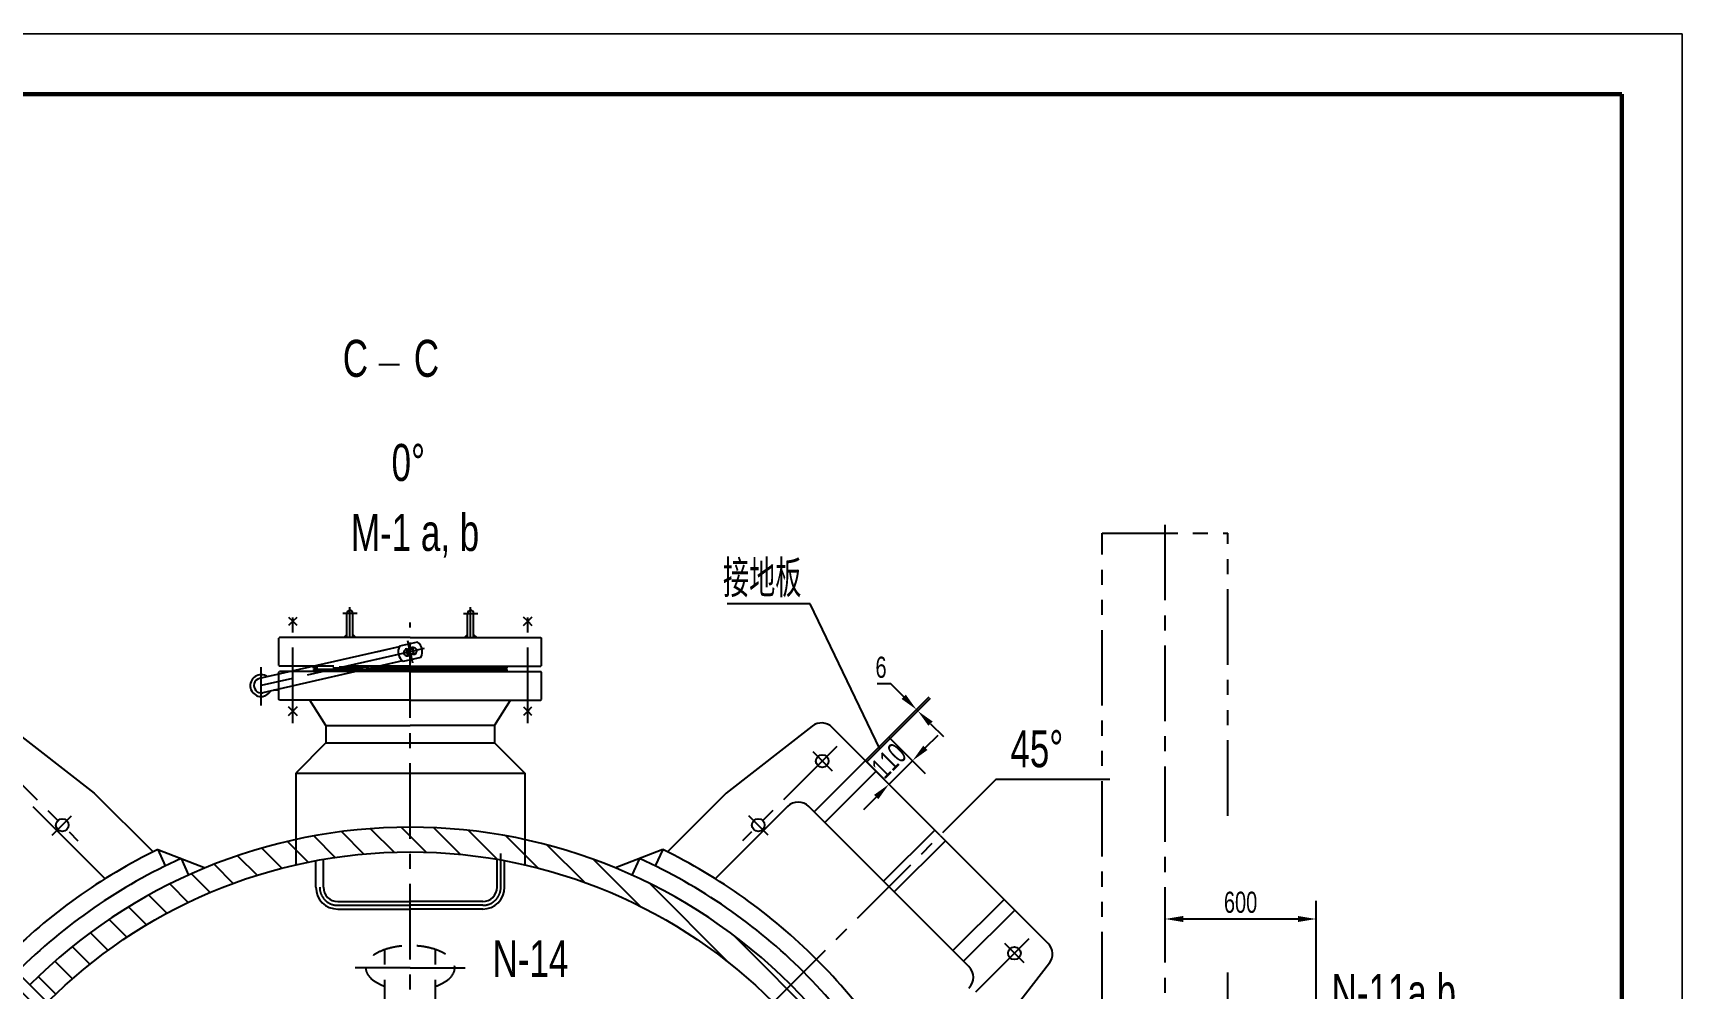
# Model space of a CAD drawing. Extents: x -2 to 23782, y -2 to 16822.
# Drawn here: x 18318 to 23782, y 13659 to 16822 of the extents above; entities that cross this region are included whole.
import ezdxf
from ezdxf.enums import TextEntityAlignment as Align

# ---------------------------------------------------------------- set-up
doc = ezdxf.new("R2010")
doc.units = 0
doc.header["$LTSCALE"] = 200
doc.header["$MEASUREMENT"] = 0
for name, pattern in [('F', [0.75, 0.5, -0.25]), ('G', [2, 1.25, -0.25, 0.25, -0.25]), ('K', [2.5, 1.25, -0.25, 0.25, -0.25, 0.25, -0.25])]:
    doc.linetypes.add(name, pattern=pattern)
doc.layers.get('0').update_dxf_attribs({"linetype": 'CONTINUOUS'})
doc.layers.get('DEFPOINTS').update_dxf_attribs({"linetype": 'CONTINUOUS'})
for name, color, linetype in [('01', 7, 'CONTINUOUS'), ('02', 1, 'CONTINUOUS'), ('04', 2, 'F'), ('05', 4, 'G'), ('07', 6, 'K'), ('08', 1, 'CONTINUOUS'), ('11', 3, 'CONTINUOUS')]:
    doc.layers.add(name, color=color, linetype=linetype)
doc.styles.get("Standard").update_dxf_attribs({"font": 'thenor.shx', "width": 0.707, "bigfont": 'hztxt.shx'})
doc.dimstyles.new('INTE_CIR_CIR7', dxfattribs={"dimscale": 20, "dimtxt": 3.5, "dimasz": 3, "dimexe": 3, "dimexo": 0, "dimgap": 1, "dimtad": 1, "dimtoh": 1, "dimdec": 3, "dimdsep": 46, "dimtxsty": 'Standard', "dimcen": 0, "dimclrd": 1, "dimclre": 1, "dimclrt": 3, "dimadec": 0, "dimazin": 0, "dimtfac": 1, "dimtdec": 4, "dimtmove": 0, "dimatfit": 3, "dimfxl": 0, "dimtzin": 0, "dimarcsym": 0})

# ---------------------------------------------------------------- blocks, each defined once
blk = doc.blocks.new('*U3')
at = {"layer": '02'}
for points, const_width in [([(1189, 841), (0, 841)], 0.25), ([(1189, 0), (1189, 841)], 0.25), ([(1179, 831), (25, 831)], 0.7), ([(1179, 10), (1179, 831)], 0.7)]:
    blk.add_lwpolyline(points, dxfattribs=dict(at, const_width=const_width))
blk = doc.blocks.new('*D333')
at = {"color": 1, "linetype": 'ByBlock'}
for p, q in [((22067.2, 13815.2), (22067.2, 13947.9)), ((22567.2, 13719.9), (22567.2, 13947.9)), ((22127.2, 13887.9), (22507.2, 13887.9))]:
    blk.add_line(p, q, dxfattribs=at)
for points in [[(22127.2, 13897.9), (22127.2, 13877.9), (22067.2, 13887.9)], [(22507.2, 13897.9), (22507.2, 13877.9), (22567.2, 13887.9)]]:
    blk.add_solid(points, dxfattribs=at)
at = {"layer": 'DEFPOINTS', "color": 0, "linetype": 'ByBlock'}
for p in [(22567.2, 13887.9), (22067.2, 13815.2), (22567.2, 13719.9)]:
    blk.add_point(p, dxfattribs=at)
at = {"color": 3, "linetype": 'ByBlock', "insert": (22317.2, 13942.9), "char_height": 70, "attachment_point": 5}
blk.add_mtext('600', dxfattribs=at)
blk = doc.blocks.new('*D386')
at = {"color": 1, "linetype": 'ByBlock'}
for p, q in [((12973.3, 14666.3), (12928.1, 14666.3)), ((13015.8, 14623.9), (12973.3, 14666.3)), ((12966.9, 14490.2), (13100.6, 14623.9)), ((12971.1, 14485.9), (13104.9, 14619.7)), ((13062.4, 14577.2), (13058.2, 14581.5)), ((13104.9, 14534.8), (13147.3, 14492.4))]:
    blk.add_line(p, q, dxfattribs=at)
for points in [[(13022.8, 14631), (13008.7, 14616.8), (13058.2, 14581.5)], [(13111.9, 14541.9), (13097.8, 14527.7), (13062.4, 14577.2)]]:
    blk.add_solid(points, dxfattribs=at)
at = {"layer": 'DEFPOINTS', "color": 0, "linetype": 'ByBlock'}
for p in [(13058.2, 14581.5), (12966.9, 14490.2), (12971.1, 14485.9)]:
    blk.add_point(p, dxfattribs=at)
at = {"color": 3, "linetype": 'ByBlock', "insert": (12940.7, 14721.3), "char_height": 70, "attachment_point": 5}
blk.add_mtext('6', dxfattribs=at)
blk = doc.blocks.new('*D385')
at = {"color": 1, "linetype": 'ByBlock'}
for p, q in [((12971.1, 14485.9), (13087.4, 14369.7)), ((13087.4, 14454.5), (13129.8, 14497)), ((12893.4, 14408.2), (13009.6, 14291.9)), ((12967.2, 14334.3), (13045, 14412.1)), ((12924.8, 14291.9), (12882.3, 14249.5))]:
    blk.add_line(p, q, dxfattribs=at)
for points in [[(13080.3, 14461.6), (13094.5, 14447.5), (13045, 14412.1)], [(12917.7, 14299), (12931.8, 14284.8), (12967.2, 14334.3)]]:
    blk.add_solid(points, dxfattribs=at)
at = {"layer": 'DEFPOINTS', "color": 0, "linetype": 'ByBlock'}
for p in [(12971.1, 14485.9), (12893.4, 14408.2), (13045, 14412.1)]:
    blk.add_point(p, dxfattribs=at)
at = {"color": 3, "linetype": 'ByBlock', "insert": (12967.2, 14412.1), "char_height": 70, "attachment_point": 5, "rotation": 45}
blk.add_mtext('110', dxfattribs=at)

msp = doc.modelspace()

# ---------------------------------------------------------------- hatches: boundary and pattern name
at = {"layer": '02'}
h = msp.add_hatch(dxfattribs=at)
h.set_pattern_fill('ANSI31', color=256, scale=600, angle=90, style=0)
edge = h.paths.add_edge_path(flags=16)
edge.add_arc((19567.1738, 12409.8678), 1700, 0, 360)
edge = h.paths.add_edge_path()
edge.add_arc((19567.1738, 12409.8678), 1782, 90, 135)
edge.add_arc((19567.1738, 12409.8678), 1782, 135, 225)
edge.add_arc((19567.1738, 12409.8678), 1782, 225, 315)
edge.add_arc((19567.1738, 12409.8678), 1782, 315, 405)
edge.add_arc((19567.1738, 12409.8678), 1782, 45, 90)

# ---------------------------------------------------------------- linework, layer by layer
at = {"layer": '01'}
for p, q in [((19164.0317, 14888.1041), (19178.1738, 14873.962)), ((19178.1738, 14873.962), (19164.0317, 14859.8199)), ((19178.1738, 14873.962), (19192.3159, 14888.1041)), ((19192.3159, 14859.8199), (19178.1738, 14873.962)), ((19357.1738, 14820.1678), (19357.1738, 14900.1678)), ((19377.1738, 14820.1678), (19377.1738, 14900.1678)), ((19757.1738, 14820.1678), (19757.1738, 14900.1678)), ((19777.1738, 14820.1678), (19777.1738, 14900.1678)), ((19956.1738, 14873.962), (19942.0317, 14888.1041)), ((19942.0317, 14859.8199), (19956.1738, 14873.962)), ((19970.3159, 14888.1041), (19956.1738, 14873.962)), ((19956.1738, 14873.962), (19970.3159, 14859.8199)), ((19134.1738, 14820.1678), (19132.1738, 14818.1678)), ((19132.1738, 14727.1678), (19132.1738, 14818.1678)), ((19567.1738, 14820.1678), (19134.1738, 14820.1678)), ((19357.1738, 14830.1678), (19347.1738, 14820.1678)), ((19377.1738, 14830.1678), (19387.1738, 14820.1678)), ((19567.1738, 14820.1678), (20000.1738, 14820.1678)), ((19757.1738, 14830.1678), (19747.1738, 14820.1678)), ((19777.1738, 14830.1678), (19787.1738, 14820.1678)), ((20000.1738, 14820.1678), (20002.1738, 14818.1678)), ((20002.1738, 14727.1678), (20002.1738, 14818.1678)), ((19530.6498, 14789.4772), (19067.8537, 14684.2708)), ((19530.6519, 14789.4819), (19454.1946, 14772.1112)), ((19591.0555, 14805.2562), (19531.7716, 14791.7872)), ((19554.0101, 14781.4575), (19564.7368, 14783.8945)), ((19558.8842, 14760.0042), (19569.6108, 14762.4412)), ((19575.4634, 14786.3315), (19564.7368, 14783.8945)), ((19580.3375, 14764.8782), (19569.6108, 14762.4412)), ((19541.2901, 14742.6714), (19078.4939, 14637.4649)), ((19132.1738, 14727.1678), (19134.1738, 14725.1678)), ((19132.1738, 14705.8678), (19134.1738, 14707.8678)), ((19132.1738, 14614.8678), (19132.1738, 14705.8678)), ((19247.7572, 14725.1678), (19134.1738, 14725.1678)), ((19567.1738, 14707.8678), (19134.1738, 14707.8678)), ((19567.1738, 14714.2678), (19246.6738, 14714.2678)), ((19246.6738, 14714.2678), (19246.6738, 14707.8678)), ((19694.71, 14718.7678), (19436.1399, 14718.7678)), ((19541.2862, 14742.6747), (19464.8289, 14725.304)), ((19567.1738, 14725.1678), (19464.8289, 14725.1678)), ((19602.576, 14754.5485), (19543.2921, 14741.0795)), ((19567.1738, 14725.1678), (20000.1738, 14725.1678)), ((19567.1738, 14714.2678), (19887.6738, 14714.2678)), ((19567.1738, 14707.8678), (20000.1738, 14707.8678)), ((19694.023, 14722.1678), (19821.6738, 14722.1678)), ((19694.71, 14718.7678), (19887.6738, 14718.7678)), ((19821.6738, 14718.7678), (19821.6738, 14722.1678)), ((19887.6738, 14718.7678), (19887.6738, 14725.1678)), ((19887.6738, 14707.8678), (19887.6738, 14714.2678)), ((20002.1738, 14727.1678), (20000.1738, 14725.1678)), ((20002.1738, 14705.8678), (20000.1738, 14707.8678)), ((20002.1738, 14614.8678), (20002.1738, 14705.8678)), ((19132.1738, 14645.8678), (19115.4578, 14645.8678)), ((19134.1738, 14612.8678), (19132.1738, 14614.8678)), ((19567.1738, 14612.8678), (19134.1738, 14612.8678)), ((19287.6738, 14528.8678), (19234.6738, 14612.8678)), ((19567.1738, 14612.8678), (20000.1738, 14612.8678)), ((19846.6738, 14528.8678), (19899.6738, 14612.8678)), ((20000.1738, 14612.8678), (20002.1738, 14614.8678)), ((19178.1738, 14576.3737), (19164.0317, 14590.5158)), ((19164.0317, 14562.2315), (19178.1738, 14576.3737)), ((19192.3159, 14590.5158), (19178.1738, 14576.3737)), ((19178.1738, 14576.3737), (19192.3159, 14562.2315)), ((19942.0317, 14590.5158), (19956.1738, 14576.3737)), ((19956.1738, 14576.3737), (19942.0317, 14562.2315)), ((19956.1738, 14576.3737), (19970.3159, 14590.5158)), ((19970.3159, 14562.2315), (19956.1738, 14576.3737)), ((18235.8897, 14526.6787), (18520.6558, 14304.914)), ((19287.6738, 14528.8678), (19567.1738, 14528.8678)), ((19287.6738, 14528.8678), (19287.6738, 14470.8678)), ((19846.6738, 14528.8678), (19567.1738, 14528.8678)), ((19846.6738, 14528.8678), (19846.6738, 14470.8678)), ((20898.4579, 14526.6787), (20613.6918, 14304.914)), ((21322.2128, 14164.9069), (20964.5344, 14522.5853)), ((21152.5072, 14490.176), (21074.7255, 14412.3943)), ((21156.7499, 14485.9334), (21078.9681, 14408.1516)), ((21156.7499, 14485.9334), (21152.5072, 14490.176)), ((19287.6738, 14470.8678), (19187.6738, 14370.8678)), ((19287.6738, 14470.8678), (19846.6738, 14470.8678)), ((19846.6738, 14470.8678), (19946.6738, 14370.8678)), ((21074.7255, 14412.3943), (20905.0198, 14242.6886)), ((21110.0808, 14377.0389), (20940.3752, 14207.3333)), ((19187.6738, 14370.8678), (19567.1738, 14370.8678)), ((19187.6738, 14370.8678), (19187.6738, 14066.9676)), ((19567.1738, 14370.8678), (19946.6738, 14370.8678)), ((19946.6738, 14370.8678), (19946.6738, 14067.9935)), ((18520.6558, 14304.914), (18715.1926, 14110.3772)), ((20613.6918, 14304.914), (20419.155, 14110.3772)), ((18317.7161, 14260.3663), (18556.7825, 14021.2999)), ((20816.6315, 14260.3663), (20577.5651, 14021.2999)), ((21152.5072, 13995.2012), (20887.3422, 14260.3663)), ((21304.5352, 14182.5845), (21134.8295, 14012.8789)), ((21322.2128, 14164.9069), (21679.8912, 13807.2285)), ((18730.7658, 14118.0908), (18755.4916, 14063.4224)), ((18730.7658, 14118.0908), (18887.9028, 14057.325)), ((20403.5818, 14118.0908), (20246.4448, 14057.325)), ((20403.5818, 14118.0908), (20378.856, 14063.4224)), ((21339.8905, 14147.2292), (21170.1849, 13977.5236)), ((18808.0923, 14088.1882), (18832.8181, 14033.5198)), ((19254.6738, 13993.1879), (19254.6738, 14080.8986)), ((19279.6738, 13993.1879), (19279.6738, 14085.3808)), ((19854.6738, 13993.1879), (19854.6738, 14085.3808)), ((19879.6738, 13993.1879), (19879.6738, 14080.8986)), ((20326.2554, 14088.1882), (20301.5296, 14033.5198)), ((21152.5072, 13995.2012), (21417.6723, 13730.0362)), ((19327.1738, 13945.6879), (19567.1738, 13945.6879)), ((19807.1738, 13945.6879), (19567.1738, 13945.6879)), ((21534.3449, 13952.7748), (21364.6392, 13783.0692)), ((19327.1738, 13920.6879), (19567.1738, 13920.6879)), ((19807.1738, 13920.6879), (19567.1738, 13920.6879)), ((21569.7002, 13917.4195), (21399.9946, 13747.7139)), ((21683.9847, 13741.1519), (21462.22, 13456.3859))]:
    msp.add_line(p, q, dxfattribs=at)
for centre, radius in [((19567.1738, 14773.1678), 10), ((20931.8899, 14410.98), 21), ((18414.5898, 14198.848), 21), ((20719.7579, 14198.848), 21), ((19567.1738, 12409.8678), 1700), ((21568.286, 13774.5839), 21)]:
    msp.add_circle(centre, radius, dxfattribs=at)
for centre, radius, start, end in [((19367.1738, 14900.1678), 10, 360, 180), ((19767.1738, 14900.1678), 10, 360, 180), ((19567.1738, 14773.1678), 40, 152.2583981, 233.3416019), ((19556.4472, 14770.7308), 11, 102.8, 282.8), ((19577.9005, 14775.6049), 11, 282.8, 102.8), ((19567.1738, 14773.1678), 40, 332.2583981, 53.3416019), ((19073.1738, 14660.8678), 36, 54.6175887, 330.996959), ((19073.1738, 14660.8678), 24, 102.8072738, 282.8072738), ((20929.1791, 14487.2299), 50, 45, 127.9100699), ((20851.9868, 14225.011), 50, 45, 135), ((19567.1738, 12409.8678), 1782, 90, 135), ((19567.1738, 12409.8678), 1782, 45, 90), ((19567.1738, 12409.8678), 1902, 116.088048, 135), ((19567.1738, 12409.8678), 1902, 45, 63.911952), ((19567.1738, 12409.8678), 1842, 114.3365946, 135), ((19567.1738, 12409.8678), 1842, 45, 65.6634054), ((19567.1738, 12409.8678), 1782, 114.3131053, 114.3365946), ((19327.1738, 13993.1879), 72.5, 180, 270), ((19327.1738, 13993.1879), 47.5, 180, 270), ((19807.1738, 13993.1879), 47.5, 270, 0), ((19807.1738, 13993.1879), 72.5, 270, 0), ((19567.1738, 12409.8678), 1782, 65.6634054, 65.6868947), ((21644.5359, 13771.8731), 50, 322.0899301, 45), ((19567.1738, 12409.8678), 1902, 26.088048, 45), ((21382.3169, 13694.6809), 50, 315, 45), ((19567.1738, 12409.8678), 1782, 315, 45), ((19567.1738, 12409.8678), 1842, 24.3365946, 45)]:
    msp.add_arc(centre, radius, start, end, dxfattribs=at)
at = {"layer": '02'}
for p, q in [((20891.3758, 14932.1752), (20616.2856, 14932.1752)), ((21122.2551, 14451.2357), (20891.3758, 14932.1752))]:
    msp.add_line(p, q, dxfattribs=at)
at = {"layer": '04'}
for p, q in [((19246.6738, 14718.7678), (19246.6738, 14725.1678)), ((19411.5694, 14718.7678), (19246.6738, 14718.7678)), ((19464.293, 14725.1678), (19247.7572, 14725.1678)), ((19312.6738, 14722.1678), (19312.6738, 14718.7678)), ((19431.4356, 14722.1678), (19312.6738, 14722.1678)), ((19483.1738, 13586.8742), (19483.1738, 13786.4901)), ((19651.1738, 13586.8742), (19651.1738, 13786.4901))]:
    msp.add_line(p, q, dxfattribs=at)
msp.add_ellipse((19567.1738, 13725.8678), major_axis=(147.5, 0), ratio=0.5, start_param=5.318276119, end_param=10.389687149, dxfattribs=at)
at = {"layer": '05'}
for p, q in [((22067.1738, 12943.3727), (22067.1738, 15239.7507)), ((19367.1738, 14820.1678), (19367.1738, 14920.3601)), ((19767.1738, 14820.1678), (19767.1738, 14920.3601)), ((19178.1738, 14536.897), (19178.1738, 14912.2475)), ((19390.9952, 14900.1678), (19343.7466, 14900.1678)), ((19567.1738, 12953.8678), (19567.1738, 14869.9136)), ((19743.3524, 14900.1678), (19790.601, 14900.1678)), ((19956.1738, 14536.897), (19956.1738, 14912.2475)), ((19567.1738, 14773.1678), (19073.1738, 14660.8678)), ((19612.8246, 14783.5395), (19455.3806, 14747.769)), ((19559.7704, 14756.1036), (19553.1239, 14785.3581)), ((19575.7067, 14735.61), (19558.9627, 14809.3091)), ((19581.2237, 14760.9776), (19574.5772, 14790.2321)), ((19073.1738, 14595.0272), (19073.1738, 14722.4044)), ((18154.3522, 14459.0856), (18466.4066, 14147.0312)), ((20979.9954, 14459.0856), (20667.941, 14147.0312)), ((20965.1478, 14377.7221), (20901.2013, 14441.6686)), ((17627.5048, 14349.5369), (19567.1738, 12409.8678)), ((21506.8429, 14349.5369), (19567.1738, 12409.8678)), ((18381.3318, 14165.5901), (18445.2783, 14229.5366)), ((20753.0158, 14165.5901), (20689.0693, 14229.5366)), ((19867.1738, 13993.1879), (19867.1738, 14104.7424)), ((19327.1738, 13933.1879), (19567.1738, 13933.1879)), ((19807.1738, 13933.1879), (19567.1738, 13933.1879)), ((21616.3915, 13822.6895), (21304.3371, 13510.6351)), ((21535.0281, 13807.8419), (21598.9746, 13743.8954)), ((19567.1738, 13725.8678), (19385.0329, 13725.8678)), ((19567.1738, 13725.8678), (19749.3147, 13725.8678)), ((22567.1738, 13213.7154), (22567.1738, 13719.8837))]:
    msp.add_line(p, q, dxfattribs=at)
for centre, start, end in [((19327.1738, 13993.1879), 180, 270), ((19807.1738, 13993.1879), 270, 0)]:
    msp.add_arc(centre, 60, start, end, dxfattribs=at)
at = {"layer": '07'}
for p, q in [((21859.1502, 10594.9121), (21859.1502, 15165.7122)), ((21859.1502, 15165.7122), (22275.1974, 15165.7122)), ((22275.1974, 14230.0059), (22275.1974, 15165.7122)), ((22275.1974, 10594.9121), (22275.1974, 13710.5768))]:
    msp.add_line(p, q, dxfattribs=at)
at = {"layer": '08'}
for p, q in [((19463.2241, 15724.9037), (19531.8518, 15724.9037)), ((19567.1738, 14773.1678), (19561.8537, 14796.5708)), ((21884.0826, 14349.5369), (21506.8429, 14349.5369))]:
    msp.add_line(p, q, dxfattribs=at)
at = {"layer": 'DEFPOINTS', "color": 0, "linetype": 'ByBlock'}
for p in [(19246.6738, 14725.1678), (19821.6738, 14718.7678), (19887.6738, 14718.7678)]:
    msp.add_point(p, dxfattribs=at)

# ---------------------------------------------------------------- block references
at = {"layer": '01', "xscale": 20, "yscale": 20, "zscale": 20}
msp.add_blockref('*U3', (0, 0), dxfattribs=at)

# ---------------------------------------------------------------- texts
at = {"layer": '02', "width": 0.633862}
msp.add_text('●', height=0.04, dxfattribs=at).set_placement((21143.7791, 14478.9516), (21143.8043, 14478.9516), align=Align.FIT)
at = {"layer": '11', "width": 0.707}
for s, p in [('C', (19343.7608, 15646.9769)), ('C', (19579.0561, 15646.9769)), ('0%%d', (19505.3345, 15302.0142)), ('M-1 a, b', (19370.748, 15070.2783)), ('接地板', (20602.8981, 14916.9284)), ('45%%d', (21554.8798, 14353.8414)), ('N-14', (19839.6764, 13658.4732)), ('N-11a,b', (22618.6997, 13546.8041))]:
    msp.add_text(s, height=122.5, dxfattribs=at).set_placement(p, align=Align.BOTTOM_LEFT)

# ---------------------------------------------------------------- dimensions: what is measured, and where the dimension line sits
at = {"layer": '08'}
for p1, p2, distance, picture, middle in [((21156.7499, 14485.9334), (21152.5072, 14490.176), -129.1089, '*D386', (21126.3419, 14721.3226)), ((21078.9681, 14408.1516), (21156.7499, 14485.9334), -104.409, '*D385', (21152.7964, 14412.105))]:
    dim = msp.add_aligned_dim(p1=p1, p2=p2, distance=distance, dimstyle='INTE_CIR_CIR7', dxfattribs=at)
    dim.commit()
    dim.dimension.update_dxf_attribs({"geometry": picture, "text_midpoint": middle, "insert": (8185.6127, 0)})
dim = msp.add_linear_dim(base=(22567.1738, 13887.894), p1=(22067.1738, 13815.2415), p2=(22567.1738, 13719.8837), text='600', dimstyle='INTE_CIR_CIR7', dxfattribs=at)
dim.commit()
dim.dimension.update_dxf_attribs({"geometry": '*D333', "text_midpoint": (22317.1738, 13942.894)})

doc.saveas('drawing.dxf')
